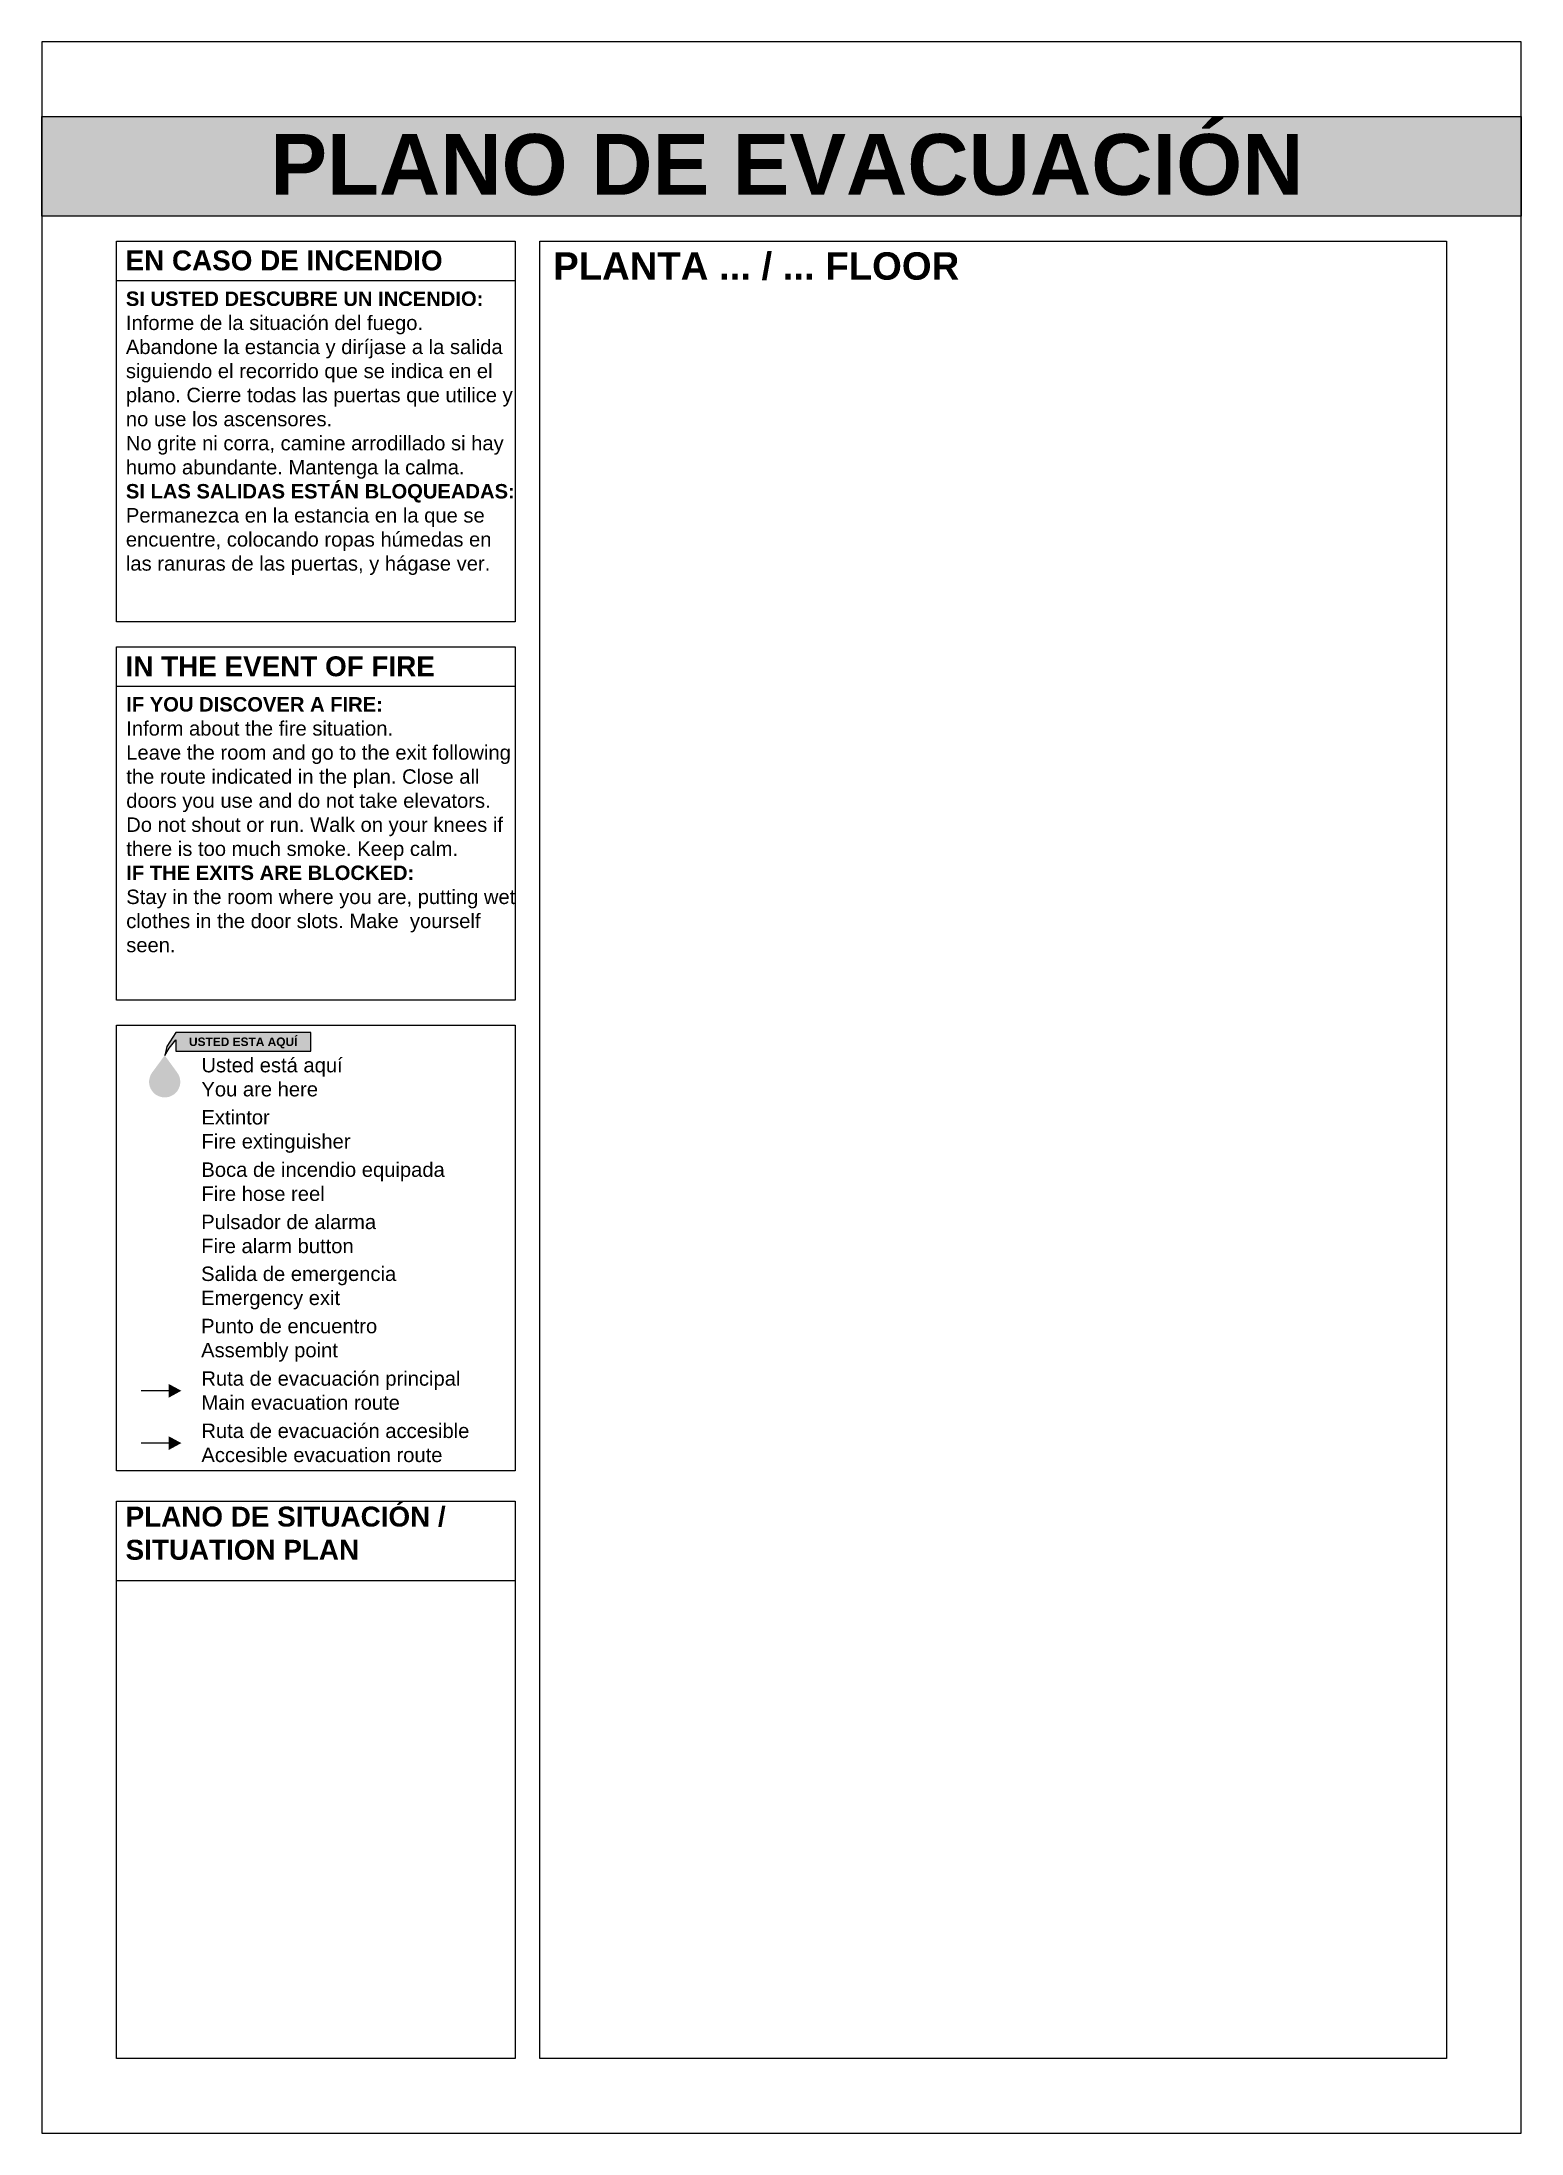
# Model space of a CAD drawing. Extents: x 0 to 210, y 0 to 297.
import ezdxf
from ezdxf.enums import TextEntityAlignment as Align

# ---------------------------------------------------------------- set-up
doc = ezdxf.new("R2010")
doc.units = 0
doc.header["$MEASUREMENT"] = 0
doc.layers.add('Dimensiones A4', color=7, linetype='Continuous', plot=False)
doc.layers.add('Plano situación', color=7, linetype='Continuous')
doc.styles.add('21', font='arialbd_0.ttf', dxfattribs={"height": 1})

# ---------------------------------------------------------------- blocks, each defined once
blk = doc.blocks.new('USTEDAQUI')
h = blk.add_hatch(color=164)
h.dxf.hatch_style = 1
edge = h.paths.add_edge_path()
edge.add_spline(control_points=[(1.6, 7.04), (1.6, 7.04), (2.2, 7.04), (2.2, 7.04), (2.2, 7.04), (2.2, 7.04), (20.6, 7.04), (20.6, 7.04), (20.6, 7.04), (20.6, 7.04), (20.6, 4.4), (20.6, 4.4), (20.6, 4.4), (20.6, 4.4), (1.6, 4.4), (1.6, 4.4), (1.6, 4.4), (1.6, 4.4), (1.6, 5.98), (1.6, 5.98), (1.6, 5.98), (1.6, 5.98), (0.63, 4.82), (0.63, 4.82), (0.63, 4.82), (0.63, 4.82), (0.04, 3.8), (0.04, 3.8), (0.04, 3.8), (0.04, 3.8), (0.32, 5.05), (0.32, 5.05), (0.32, 5.05), (0.32, 5.05), (1.6, 7.04), (1.6, 7.04)], knot_values=[0, 0, 0, 0, 0.1, 0.1, 0.1, 0.1, 0.2, 0.2, 0.2, 0.2, 0.3, 0.3, 0.3, 0.3, 0.4, 0.4, 0.4, 0.4, 0.5, 0.5, 0.5, 0.5, 0.6, 0.6, 0.6, 0.6, 0.7, 0.7, 0.7, 0.7, 0.8, 0.8, 0.8, 0.8, 1, 1, 1, 1], degree=3, periodic=0)
h = blk.add_hatch(color=164)
h.dxf.hatch_style = 1
edge = h.paths.add_edge_path()
edge.add_spline(control_points=[(1.79, 1.37), (1.79, 1.37), (1.79, 1.37), (1.79, 1.37), (1.79, 1.37), (1.79, 1.37), (1.35, 1.98), (0.91, 2.58)], knot_values=[0.011111, 0.011111, 0.011111, 0.011111, 0.011111, 0.011111, 0.011111, 0.011111, 0.022222, 0.022222, 0.022222, 0.022222], degree=3, periodic=0)
edge.add_spline(control_points=[(0.91, 2.58), (0.47, 3.19), (0.02, 3.79), (0.02, 3.79), (0.02, 3.79), (-1.76, 1.37), (-1.76, 1.37), (-1.76, 1.37), (-1.76, 1.37), (-1.94, 1.07), (-1.94, 1.07), (-1.94, 1.07), (-1.94, 1.07), (-2.06, 0.76), (-2.06, 0.76)], knot_values=[0.911112, 0.911112, 0.911112, 0.911112, 0.922223, 0.922223, 0.922223, 0.966668, 0.966668, 0.966668, 0.966668, 0.98889, 0.98889, 0.98889, 0.98889, 1.011111, 1.011111, 1.011111, 1.011111], degree=3, periodic=0)
edge.add_spline(control_points=[(-2.06, 0.76), (-2.06, 0.76), (-2.06, 0.76), (-2.06, 0.76), (-2.06, 0.76), (-2.09, 0.65), (-2.12, 0.55), (-2.14, 0.45)], knot_values=[0.888889, 0.888889, 0.888889, 0.888889, 0.88889, 0.88889, 0.88889, 0.88889, 0.911112, 0.911112, 0.911112, 0.911112], degree=3, periodic=0)
edge.add_spline(control_points=[(-2.15, 0.39), (-2.17, 0.29), (-2.18, 0.18), (-2.18, 0.08)], knot_values=[0.822222, 0.822222, 0.822222, 0.822222, 0.844444, 0.844444, 0.844444, 0.844444], degree=3, periodic=0)
edge.add_spline(control_points=[(-2.18, 0.07), (-2.18, -0.15), (-2.15, -0.37), (-2.08, -0.58)], knot_values=[0.755556, 0.755556, 0.755556, 0.755556, 0.777778, 0.777778, 0.777778, 0.777778], degree=3, periodic=0)
edge.add_spline(control_points=[(-2.06, -0.63), (-2.03, -0.73), (-1.99, -0.82), (-1.94, -0.91)], knot_values=[0.688889, 0.688889, 0.688889, 0.688889, 0.711111, 0.711111, 0.711111, 0.711111], degree=3, periodic=0)
edge.add_spline(control_points=[(-1.93, -0.93), (-1.83, -1.12), (-1.71, -1.29), (-1.56, -1.45)], knot_values=[0.622222, 0.622222, 0.622222, 0.622222, 0.644444, 0.644444, 0.644444, 0.644444], degree=3, periodic=0)
edge.add_spline(control_points=[(-1.53, -1.48), (-1.53, -1.48), (-1.46, -1.54), (-1.46, -1.54)], knot_values=[0.577778, 0.577778, 0.577778, 0.577778, 0.6, 0.6, 0.6, 0.6], degree=3, periodic=0)
edge.add_spline(control_points=[(-1.46, -1.54), (-1.46, -1.54), (-1.46, -1.54), (-1.46, -1.54), (-1.46, -1.54), (-1.45, -1.55), (-1.44, -1.56), (-1.43, -1.57)], knot_values=[0.566667, 0.566667, 0.566667, 0.566667, 0.566667, 0.566667, 0.566667, 0.566667, 0.577778, 0.577778, 0.577778, 0.577778], degree=3, periodic=0)
edge.add_spline(control_points=[(-1.43, -1.57), (-1.42, -1.58), (-1.41, -1.59), (-1.4, -1.6), (-1.4, -1.6), (-1.4, -1.6), (-1.27, -1.71), (-1.27, -1.71), (-1.27, -1.71), (-1.27, -1.71), (-1.27, -1.71), (-1.27, -1.71)], knot_values=[0.533333, 0.533333, 0.533333, 0.533333, 0.544444, 0.544444, 0.544444, 0.544444, 0.566666, 0.566666, 0.566666, 0.566666, 0.566667, 0.566667, 0.566667, 0.566667], degree=3, periodic=0)
edge.add_spline(control_points=[(-1.27, -1.71), (-1.27, -1.71), (-1.2, -1.75), (-1.2, -1.75)], knot_values=[0.511111, 0.511111, 0.511111, 0.511111, 0.533333, 0.533333, 0.533333, 0.533333], degree=3, periodic=0)
edge.add_spline(control_points=[(-1.2, -1.75), (-1.2, -1.75), (-1.2, -1.75), (-1.2, -1.75), (-1.2, -1.75), (-0.94, -1.92), (-0.65, -2.04), (-0.32, -2.1), (-0.32, -2.1), (-0.32, -2.1), (-0.32, -2.1), (-0.32, -2.1)], knot_values=[0.488889, 0.488889, 0.488889, 0.488889, 0.488889, 0.488889, 0.488889, 0.488889, 0.511111, 0.511111, 0.511111, 0.511111, 0.511111, 0.511111, 0.511111, 0.511111], degree=3, periodic=0)
edge.add_spline(control_points=[(-0.32, -2.1), (-0.32, -2.1), (-0.32, -2.1), (-0.32, -2.1), (-0.32, -2.1)], knot_values=[0.466667, 0.466667, 0.466667, 0.466667, 0.488889, 0.488889, 0.488889, 0.488889, 0.488889], degree=3, periodic=0)
edge.add_spline(control_points=[(-0.32, -2.1), (-0.32, -2.1), (0.03, -2.11), (0.03, -2.11)], knot_values=[0.444445, 0.444445, 0.444445, 0.444445, 0.466667, 0.466667, 0.466667, 0.466667], degree=3, periodic=0)
edge.add_spline(control_points=[(0.03, -2.11), (0.03, -2.11), (0.03, -2.11), (0.03, -2.11), (0.03, -2.11), (0.03, -2.11), (0.35, -2.1), (0.35, -2.1), (0.35, -2.1), (0.35, -2.1), (0.35, -2.1), (0.35, -2.1)], knot_values=[0.422222, 0.422222, 0.422222, 0.422222, 0.422222, 0.422222, 0.422222, 0.422222, 0.444444, 0.444444, 0.444444, 0.444444, 0.444445, 0.444445, 0.444445, 0.444445], degree=3, periodic=0)
edge.add_spline(control_points=[(0.36, -2.1), (0.36, -2.1), (0.36, -2.1), (0.36, -2.1), (0.36, -2.1)], knot_values=[0.377778, 0.377778, 0.377778, 0.377778, 0.4, 0.4, 0.4, 0.4, 0.4], degree=3, periodic=0)
edge.add_spline(control_points=[(0.36, -2.1), (0.7, -2.04), (1.01, -1.91), (1.27, -1.73)], knot_values=[0.355556, 0.355556, 0.355556, 0.355556, 0.377778, 0.377778, 0.377778, 0.377778], degree=3, periodic=0)
edge.add_spline(control_points=[(1.27, -1.73), (1.27, -1.73), (1.27, -1.73), (1.27, -1.73), (1.27, -1.73), (1.27, -1.73), (1.31, -1.71), (1.31, -1.71), (1.31, -1.71), (1.31, -1.71), (1.31, -1.71), (1.31, -1.71)], knot_values=[0.333333, 0.333333, 0.333333, 0.333333, 0.333333, 0.333333, 0.333333, 0.333333, 0.355556, 0.355556, 0.355556, 0.355556, 0.355556, 0.355556, 0.355556, 0.355556], degree=3, periodic=0)
edge.add_spline(control_points=[(1.37, -1.66), (1.37, -1.66), (1.37, -1.66), (1.37, -1.66), (1.37, -1.66), (1.41, -1.63), (1.45, -1.59), (1.48, -1.56)], knot_values=[0.288889, 0.288889, 0.288889, 0.288889, 0.288889, 0.288889, 0.288889, 0.288889, 0.311111, 0.311111, 0.311111, 0.311111], degree=3, periodic=0)
edge.add_spline(control_points=[(1.58, -1.48), (1.58, -1.48), (1.63, -1.42), (1.63, -1.42)], knot_values=[0.244445, 0.244445, 0.244445, 0.244445, 0.266666, 0.266666, 0.266666, 0.266666], degree=3, periodic=0)
edge.add_spline(control_points=[(1.63, -1.42), (1.63, -1.42), (1.63, -1.42), (1.63, -1.42), (1.63, -1.42), (1.84, -1.2), (2, -0.93), (2.09, -0.64)], knot_values=[0.222222, 0.222222, 0.222222, 0.222222, 0.222223, 0.222223, 0.222223, 0.222223, 0.244445, 0.244445, 0.244445, 0.244445], degree=3, periodic=0)
edge.add_spline(control_points=[(2.09, -0.64), (2.09, -0.64), (2.09, -0.64), (2.09, -0.64), (2.09, -0.64), (2.09, -0.64), (2.11, -0.6), (2.11, -0.6), (2.11, -0.6), (2.11, -0.6), (2.11, -0.6), (2.11, -0.6)], knot_values=[0.2, 0.2, 0.2, 0.2, 0.2, 0.2, 0.2, 0.2, 0.222222, 0.222222, 0.222222, 0.222222, 0.222222, 0.222222, 0.222222, 0.222222], degree=3, periodic=0)
edge.add_spline(control_points=[(2.12, -0.57), (2.18, -0.38), (2.21, -0.17), (2.21, 0.04)], knot_values=[0.155556, 0.155556, 0.155556, 0.155556, 0.177778, 0.177778, 0.177778, 0.177778], degree=3, periodic=0)
edge.add_spline(control_points=[(2.21, 0.12), (2.21, 0.22), (2.2, 0.32), (2.18, 0.42)], knot_values=[0.088889, 0.088889, 0.088889, 0.088889, 0.111111, 0.111111, 0.111111, 0.111111], degree=3, periodic=0)
edge.add_spline(control_points=[(2.18, 0.42), (2.18, 0.42), (2.18, 0.42), (2.18, 0.42), (2.18, 0.42), (2.17, 0.53), (2.14, 0.64), (2.11, 0.76)], knot_values=[0.066667, 0.066667, 0.066667, 0.066667, 0.066667, 0.066667, 0.066667, 0.066667, 0.088889, 0.088889, 0.088889, 0.088889], degree=3, periodic=0)
edge.add_spline(control_points=[(2.11, 0.76), (2.11, 0.76), (2.11, 0.76), (2.11, 0.76), (2.11, 0.76), (2.11, 0.76), (1.97, 1.07), (1.97, 1.07)], knot_values=[0.044445, 0.044445, 0.044445, 0.044445, 0.044445, 0.044445, 0.044445, 0.044445, 0.066667, 0.066667, 0.066667, 0.066667], degree=3, periodic=0)
edge.add_spline(control_points=[(1.97, 1.07), (1.97, 1.07), (1.97, 1.07), (1.97, 1.07), (1.97, 1.07), (1.97, 1.07), (1.79, 1.37), (1.79, 1.37)], knot_values=[0.022222, 0.022222, 0.022222, 0.022222, 0.022223, 0.022223, 0.022223, 0.022223, 0.044445, 0.044445, 0.044445, 0.044445], degree=3, periodic=0)
at = {"color": 164}
blk.add_open_spline([(1.6, 7.04), (1.6, 7.04), (2.2, 7.04), (2.2, 7.04), (2.2, 7.04), (2.2, 7.04), (20.6, 7.04), (20.6, 7.04), (20.6, 7.04), (20.6, 7.04), (20.6, 4.4), (20.6, 4.4), (20.6, 4.4), (20.6, 4.4), (1.6, 4.4), (1.6, 4.4), (1.6, 4.4), (1.6, 4.4), (1.6, 5.98), (1.6, 5.98), (1.6, 5.98), (1.6, 5.98), (0.63, 4.82), (0.63, 4.82), (0.63, 4.82), (0.63, 4.82), (0.04, 3.8), (0.04, 3.8), (0.04, 3.8), (0.04, 3.8), (0.32, 5.05), (0.32, 5.05), (0.32, 5.05), (0.32, 5.05), (1.6, 7.04), (1.6, 7.04)], degree=3, knots=[0, 0, 0, 0, 0.1, 0.1, 0.1, 0.1, 0.2, 0.2, 0.2, 0.2, 0.3, 0.3, 0.3, 0.3, 0.4, 0.4, 0.4, 0.4, 0.5, 0.5, 0.5, 0.5, 0.6, 0.6, 0.6, 0.6, 0.7, 0.7, 0.7, 0.7, 0.8, 0.8, 0.8, 0.8, 1, 1, 1, 1], dxfattribs=at)
at = {"color": 7, "true_color": 0xffffff, "style": '21'}
blk.add_text('USTED ESTA AQUÍ', height=1.2, dxfattribs=at).set_placement((11.08, 5.72), align=Align.MIDDLE_CENTER)

msp = doc.modelspace()

# ---------------------------------------------------------------- hatches: boundary and pattern name
at = {"true_color": 0x008d5a}
h = msp.add_hatch(color=126, dxfattribs=at)
h.dxf.hatch_style = 1
h.paths.add_polyline_path([(0, 286.28), (0, 272.14), (210, 272.14), (210, 286.28)])
h = msp.add_hatch(color=126, dxfattribs=at)
h.dxf.hatch_style = 1
h.paths.add_polyline_path([(17.99, 104.33), (19.8, 105.32), (17.99, 106.3)])
h = msp.add_hatch(color=126, dxfattribs=at)
h.dxf.hatch_style = 1
h.paths.add_polyline_path([(17.99, 104.33), (19.8, 105.32), (17.99, 106.3)])
at = {"true_color": 0x0033ab}
h = msp.add_hatch(color=164, dxfattribs=at)
h.dxf.hatch_style = 1
h.paths.add_polyline_path([(17.99, 96.9), (19.8, 97.89), (17.99, 98.87)])
h = msp.add_hatch(color=164, dxfattribs=at)
h.dxf.hatch_style = 1
h.paths.add_polyline_path([(17.99, 96.9), (19.8, 97.89), (17.99, 98.87)])

# ---------------------------------------------------------------- linework, layer by layer
at = {"color": 126, "linetype": 'Continuous', "true_color": 0x008d5a}
msp.add_line((18.77, 105.33), (14.12, 105.33), dxfattribs=at)
msp.add_line((18.77, 105.33), (14.12, 105.33), dxfattribs=at)
at = {"color": 164, "linetype": 'Continuous', "true_color": 0x0033ab}
msp.add_line((18.77, 97.9), (14.12, 97.9), dxfattribs=at)
msp.add_line((18.77, 97.9), (14.12, 97.9), dxfattribs=at)
at = {"color": 126, "true_color": 0x008d5a}
msp.add_lwpolyline([(0, 286.28), (210, 286.28), (210, 272.14), (0, 272.14)], close=True, dxfattribs=at)
for points in [[(10.61, 268.6), (67.18, 268.6), (67.18, 214.51), (10.61, 214.51)], [(10.61, 268.6), (67.18, 268.6), (67.18, 262.96), (10.61, 262.96)], [(70.71, 268.6), (199.39, 268.6), (199.39, 10.5), (70.71, 10.5)], [(10.61, 210.97), (67.18, 210.97), (67.18, 160.79), (10.61, 160.79)], [(10.61, 210.97), (67.18, 210.97), (67.18, 205.33), (10.61, 205.33)], [(10.61, 157.26), (67.18, 157.26), (67.18, 93.96), (10.61, 93.96)]]:
    msp.add_lwpolyline(points, close=True)
at = {"layer": 'Dimensiones A4'}
msp.add_lwpolyline([(210, -0.11), (210, 296.89), (0, 296.89), (0, -0.11), (210, -0.11)], close=True, dxfattribs=at)
msp.add_lwpolyline([(210, -0.11), (210, 296.89), (0, 296.89), (0, -0.11), (210, -0.11)], close=True, dxfattribs=at)
msp.add_lwpolyline([(210, -0.11), (210, 296.89), (0, 296.89), (0, -0.11), (210, -0.11)], close=True, dxfattribs=at)
at = {"layer": 'Plano situación'}
for points in [[(10.61, 89.63), (67.18, 89.63), (67.18, 78.34), (10.61, 78.34)], [(10.61, 89.63), (67.18, 89.63), (67.18, 10.5), (10.61, 10.5)]]:
    msp.add_lwpolyline(points, close=True, dxfattribs=at)

# ---------------------------------------------------------------- block references
at = {"xscale": 1.007644298462458, "yscale": 1.007644298462458, "zscale": 1.007644298462458}
msp.add_blockref('USTEDAQUI', (17.42, 149.12), dxfattribs=at)

# ---------------------------------------------------------------- texts
at = {"color": 7, "true_color": 0xffffff, "style": '21'}
msp.add_text('PLANO DE EVACUACIÓN', height=8.6285, dxfattribs=at).set_placement((105.78, 279.48), align=Align.MIDDLE_CENTER)
at = {"attachment_point": 1}
for s, width, gutter_width, heights, insert, char_height in [('\\pxt2.5;{\\fArial|b1|i0|c0|p34;EN CASO DE INCENDIO}', 77.5736, 0, [7.2], (11.89, 267.26), 2.8285), ('\\pxt2.5;{\\fArial|b1|i0|c0|p34;PLANTA ... / ... FLOOR}', 132.7576, 14.73, [7.2], (72.59, 267), 3.8892), ('\\pxa0.4878,ql;{\\fArial|b1|i0|c0|p34;SI USTED DESCUBRE UN INCENDIO:\\P\\fArial|b0|i0|c0|p34;Informe de la situación del fuego.\\PAbandone la estancia y diríjase a la salida siguiendo el recorrido que se indica en el plano. Cierre todas las puertas que utilice y no use los ascensores.\\P\\pq*;No grite ni corra, camine arrodillado si hay humo abundante. Mantenga la calma.\\P\\fArial|b1|i0|c0|p34;SI LAS SALIDAS ESTÁN BLOQUEADAS:\\P\\fArial|b0|i0|c0|p34;Permanezca en la estancia en la que se encuentre, colocando ropas húmedas en las ranuras de las puertas, y hágase ver.}', 55.2126, 0, [62.87], (11.93, 261.43), 2.05), ('\\pxt2.5;{\\fArial|b1|i0|c0|p34;IN THE EVENT OF FIRE}', 77.5736, 0, [7.2], (11.89, 209.62), 2.8285)]:
    msp.add_mtext_dynamic_manual_height_columns(s, width=width, gutter_width=gutter_width, heights=heights, dxfattribs=dict(at, insert=insert, char_height=char_height))
at = {"char_height": 2.05, "attachment_point": 1}
for s, insert, width in [('\\pxa0.4878;{\\fArial|b1|i0|c0|p34;IF YOU DISCOVER A FIRE:\\P\\fArial|b0|i0|c0|p34;Inform about the fire situation.\\PLeave the room and go to the exit following the route indicated in the plan. Close all doors you use and do not take elevators.\\PDo not shout or run. Walk on your knees if there is too much smoke. Keep calm.\\P\\fArial|b1|i0|c0|p34;IF THE EXITS ARE BLOCKED:\\P\\fArial|b0|i0|c0|p34;Stay in the room where you are, putting wet clothes in the door slots. Make  yourself seen. }', (11.98, 203.83), 55.1638), ('{\\fArial|b0|i0|c0|p34;Usted está aquí\\PYou are here }', (22.65, 152.59), 49.9635), ('{\\fArial|b0|i0|c0|p34;Extintor\\PFire extinguisher}', (22.65, 145.19), 49.9635), ('{\\fArial|b0|i0|c0|p34;Boca de incendio equipada\\PFire hose reel}', (22.65, 137.75), 49.9635), ('\\pxt4;{\\fArial|b0|i0|c0|p34;Pulsador de alarma\\PFire alarm button}', (22.62, 130.33), 49.9635), ('{\\fArial|b0|i0|c0|p34;Salida de emergencia\\PEmergency exit}', (22.61, 122.96), 49.9635), ('{\\fArial|b0|i0|c0|p34;Punto de encuentro\\PAssembly point}', (22.61, 115.54), 49.9635), ('\\pxt4;{\\fArial|b0|i0|c0|p34;Ruta de evacuación principal \\PMain evacuation route}', (22.65, 108.09), 49.9635), ('\\pxt4;{\\fArial|b0|i0|c0|p34;Ruta de evacuación accesible \\PAccesible evacuation route}', (22.65, 100.66), 49.9635)]:
    msp.add_mtext(s, dxfattribs=dict(at, insert=insert, width=width))
at = {"layer": 'Plano situación', "insert": (11.89, 88.87), "char_height": 2.8285, "attachment_point": 1}
msp.add_mtext_dynamic_manual_height_columns('\\pxt2.5;{\\fArial|b1|i0|c0|p34;PLANO DE SITUACIÓN / SITUATION PLAN}', width=48.6081, gutter_width=0, heights=[17.93], dxfattribs=at)

doc.saveas('drawing.dxf')
